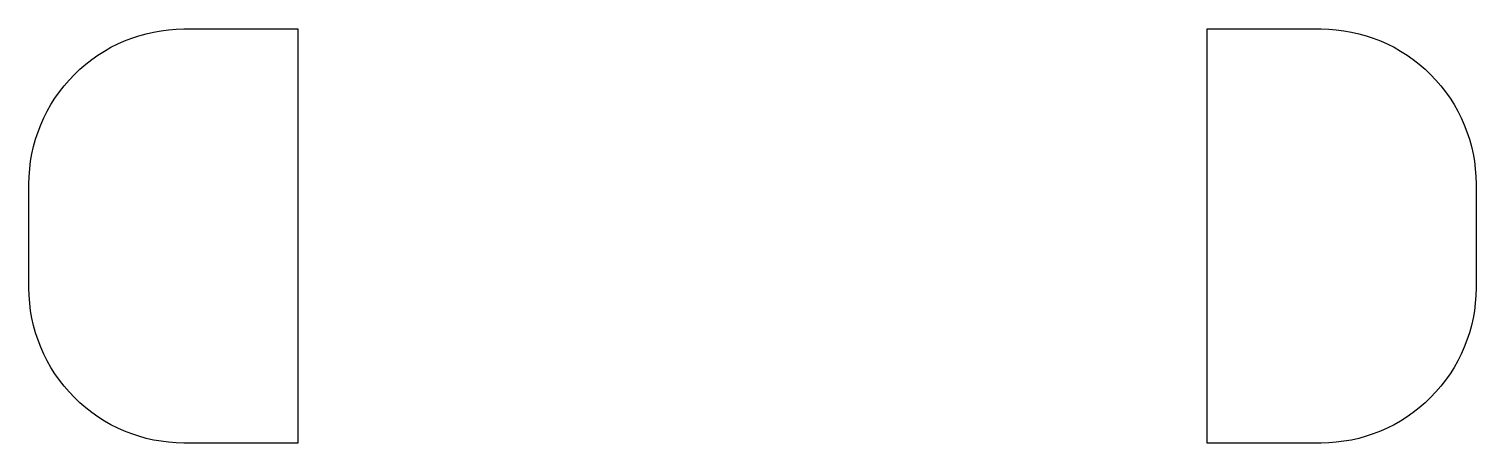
# Model space of a CAD drawing. Header units: millimetres. Extents: x 24.7 to 52.7, y 151.9 to 159.9.
import ezdxf

# ---------------------------------------------------------------- set-up
doc = ezdxf.new("R2010")
doc.units = ezdxf.units.MM

msp = doc.modelspace()

# ---------------------------------------------------------------- linework, layer by layer
for points in [[(27.653, 159.911), (29.853, 159.911), (29.853, 151.911), (27.653, 151.911, -0.414214), (24.653, 154.911), (24.653, 156.911, -0.414214)], [(47.453, 159.911), (49.653, 159.911, -0.414214), (52.653, 156.911), (52.653, 154.911, -0.414214), (49.653, 151.911), (47.453, 151.911)]]:
    msp.add_lwpolyline(points, format="xyb", close=True)

doc.saveas('drawing.dxf')
